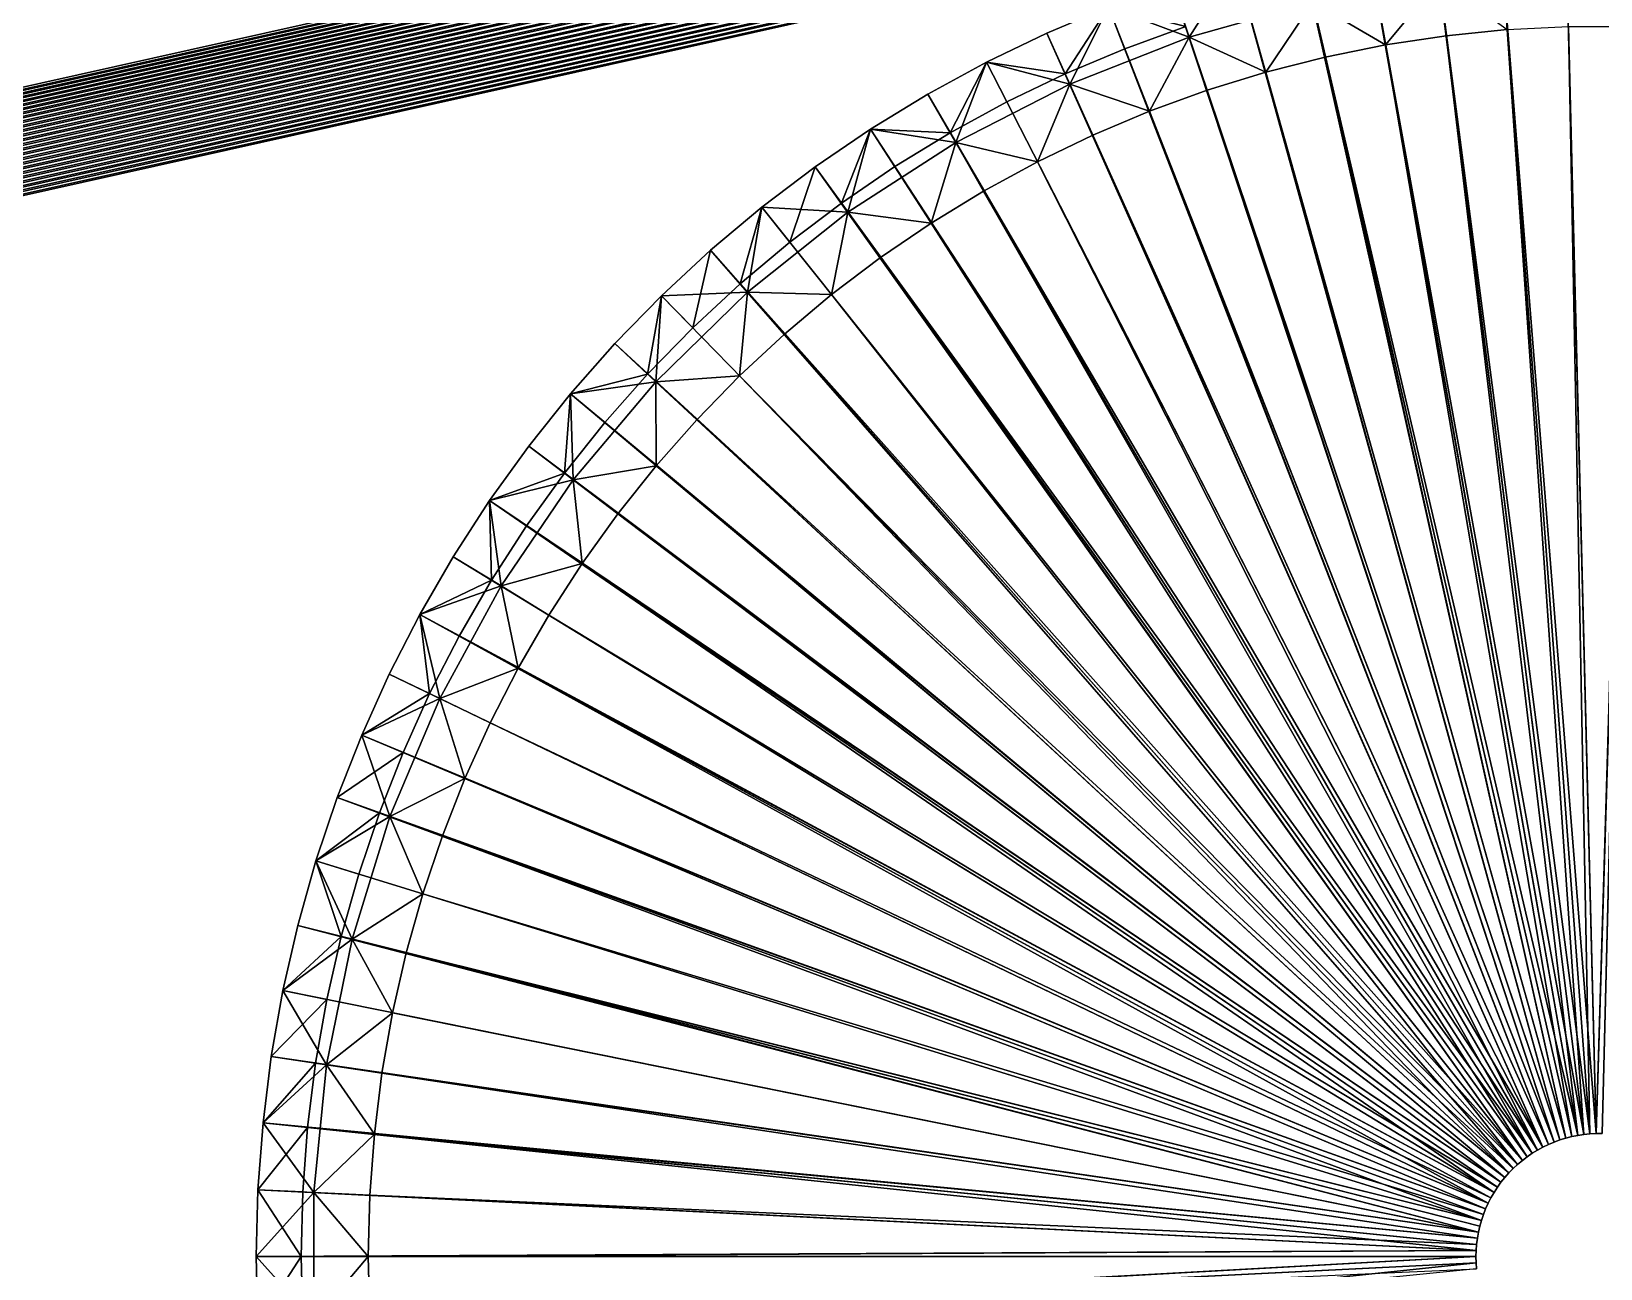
# Model space of a CAD drawing. Header units: millimetres. Extents: x 0 to 520, y -2 to 382.
# Drawn here: x 427.98 to 456.03, y 37.79 to 59.91 of the extents above; entities that cross this region are included whole.
import ezdxf

# ---------------------------------------------------------------- set-up
doc = ezdxf.new("R2010")
doc.units = ezdxf.units.MM

msp = doc.modelspace()

# ---------------------------------------------------------------- linework, layer by layer
at = {"layer": 'BRASS', "color": 52}
for points in [[(509.2, 369.2, 103), (10.8, 369.2, 103), (10.8, 10.8, 103)], [(509.2, 369.2, 103), (10.8, 10.8, 103), (509.2, 10.8, 103)], [(334.9589, 38.6495, 86), (334.9589, 341.3505, 86), (481.35, 190, 86)], [(334.9589, 38.6495, 86), (481.35, 190, 86), (481.3521, 189.9178, 86)], [(334.9589, 38.6495, 86), (481.3521, 189.9178, 86), (335.0411, 38.6495, 86)], [(335.0411, 38.6495, 86), (481.3521, 189.9178, 86), (481.3582, 189.8357, 86)], [(335.0411, 38.6495, 86), (481.3582, 189.8357, 86), (335.1233, 38.6454, 86)], [(335.1233, 38.6454, 86), (481.3582, 189.8357, 86), (481.3684, 189.7541, 86)], [(335.1233, 38.6454, 86), (481.3684, 189.7541, 86), (335.2052, 38.6372, 86)], [(335.2052, 38.6372, 86), (481.3684, 189.7541, 86), (481.3827, 189.6731, 86)], [(335.2052, 38.6372, 86), (481.3827, 189.6731, 86), (335.2865, 38.6249, 86)], [(335.2865, 38.6249, 86), (481.3827, 189.6731, 86), (481.401, 189.5929, 86)], [(335.2865, 38.6249, 86), (481.401, 189.5929, 86), (335.3672, 38.6086, 86)], [(335.3672, 38.6086, 86), (481.401, 189.5929, 86), (481.4233, 189.5137, 86)], [(335.3672, 38.6086, 86), (481.4233, 189.5137, 86), (335.4469, 38.5883, 86)], [(335.4469, 38.5883, 86), (481.4233, 189.5137, 86), (481.4495, 189.4357, 86)], [(335.4469, 38.5883, 86), (481.4495, 189.4357, 86), (335.5255, 38.5641, 86)], [(335.5255, 38.5641, 86), (481.4495, 189.4357, 86), (481.4796, 189.3591, 86)], [(335.5255, 38.5641, 86), (481.4796, 189.3591, 86), (335.6028, 38.5359, 86)], [(335.6028, 38.5359, 86), (481.4796, 189.3591, 86), (481.5134, 189.2841, 86)], [(335.6028, 38.5359, 86), (481.5134, 189.2841, 86), (335.6786, 38.504, 86)], [(335.6786, 38.504, 86), (481.5134, 189.2841, 86), (481.5509, 189.2109, 86)], [(335.6786, 38.504, 86), (481.5509, 189.2109, 86), (335.7527, 38.4683, 86)], [(335.7527, 38.4683, 86), (481.5509, 189.2109, 86), (481.5921, 189.1396, 86)], [(335.7527, 38.4683, 86), (481.5921, 189.1396, 86), (335.825, 38.4289, 86)], [(335.825, 38.4289, 86), (481.5921, 189.1396, 86), (481.6367, 189.0705, 86)], [(335.825, 38.4289, 86), (481.6367, 189.0705, 86), (335.8952, 38.386, 86)], [(335.8952, 38.386, 86), (481.6367, 189.0705, 86), (481.6367, 70.9295, 86)], [(335.8952, 38.386, 86), (481.6367, 70.9295, 86), (481.5921, 70.8604, 86)], [(335.8952, 38.386, 86), (481.5921, 70.8604, 86), (335.9632, 38.3397, 86)], [(335.9632, 38.3397, 86), (481.5921, 70.8604, 86), (481.5509, 70.7891, 86)], [(335.9632, 38.3397, 86), (481.5509, 70.7891, 86), (336.0288, 38.29, 86)], [(336.0288, 38.29, 86), (481.5509, 70.7891, 86), (481.5134, 70.7159, 86)], [(336.0288, 38.29, 86), (481.5134, 70.7159, 86), (336.0918, 38.2371, 86)], [(336.0918, 38.2371, 86), (481.5134, 70.7159, 86), (481.4796, 70.6409, 86)], [(336.0918, 38.2371, 86), (481.4796, 70.6409, 86), (336.1521, 38.1812, 86)], [(336.1521, 38.1812, 86), (481.4796, 70.6409, 86), (481.4495, 70.5643, 86)], [(336.1521, 38.1812, 86), (481.4495, 70.5643, 86), (336.2095, 38.1223, 86)], [(336.2095, 38.1223, 86), (481.4495, 70.5643, 86), (481.4233, 70.4863, 86)], [(336.2095, 38.1223, 86), (481.4233, 70.4863, 86), (336.264, 38.0606, 86)], [(336.264, 38.0606, 86), (481.4233, 70.4863, 86), (481.401, 70.4071, 86)], [(336.264, 38.0606, 86), (481.401, 70.4071, 86), (336.3153, 37.9963, 86)], [(336.3153, 37.9963, 86), (481.401, 70.4071, 86), (481.3827, 70.3269, 86)], [(336.3153, 37.9963, 86), (481.3827, 70.3269, 86), (336.3633, 37.9295, 86)], [(336.3633, 37.9295, 86), (481.3827, 70.3269, 86), (481.3684, 70.2459, 86)], [(336.3633, 37.9295, 86), (481.3684, 70.2459, 86), (336.4079, 37.8604, 86)], [(336.4079, 37.8604, 86), (481.3684, 70.2459, 86), (481.3582, 70.1643, 86)], [(336.4079, 37.8604, 86), (481.3582, 70.1643, 86), (336.4491, 37.7891, 86)], [(336.4491, 37.7891, 86), (481.3582, 70.1643, 86), (481.3521, 70.0822, 86)], [(336.4491, 37.7891, 86), (481.3521, 70.0822, 86), (336.4866, 37.7159, 86)], [(336.4866, 37.7159, 86), (481.3521, 70.0822, 86), (481.35, 70, 86)], [(336.4866, 37.7159, 86), (481.35, 70, 86), (336.5204, 37.6409, 86)], [(336.5204, 37.6409, 86), (481.35, 70, 86), (481.3521, 69.9178, 86)], [(336.5204, 37.6409, 86), (481.3521, 69.9178, 86), (336.5505, 37.5643, 86)], [(336.5505, 37.5643, 86), (481.3521, 69.9178, 86), (481.3582, 69.8357, 86)], [(336.5505, 37.5643, 86), (481.3582, 69.8357, 86), (336.5767, 37.4863, 86)], [(336.5767, 37.4863, 86), (481.3582, 69.8357, 86), (481.3684, 69.7541, 86)], [(336.5767, 37.4863, 86), (481.3684, 69.7541, 86), (336.599, 37.4071, 86)], [(336.599, 37.4071, 86), (481.3684, 69.7541, 86), (481.3827, 69.6731, 86)], [(336.599, 37.4071, 86), (481.3827, 69.6731, 86), (336.6173, 37.3269, 86)], [(336.6173, 37.3269, 86), (481.3827, 69.6731, 86), (481.401, 69.5929, 86)], [(336.6173, 37.3269, 86), (481.401, 69.5929, 86), (336.6316, 37.2459, 86)], [(336.6316, 37.2459, 86), (481.401, 69.5929, 86), (481.4233, 69.5137, 86)], [(336.6316, 37.2459, 86), (481.4233, 69.5137, 86), (336.6418, 37.1643, 86)], [(336.6418, 37.1643, 86), (481.4233, 69.5137, 86), (481.4495, 69.4357, 86)], [(336.6418, 37.1643, 86), (481.4495, 69.4357, 86), (336.6479, 37.0822, 86)], [(336.6479, 37.0822, 86), (481.4495, 69.4357, 86), (481.4796, 69.3591, 86)], [(336.6479, 37.0822, 86), (481.4796, 69.3591, 86), (336.65, 37, 86)], [(336.65, 37, 86), (481.5134, 69.2841, 86), (336.6479, 36.9178, 86)], [(336.6479, 36.9178, 86), (481.5134, 69.2841, 86), (481.5509, 69.2109, 86)], [(336.65, 37, 86), (481.4796, 69.3591, 86), (481.5134, 69.2841, 86)], [(336.599, 36.5929, 86), (481.6847, 69.0037, 86), (499.5, 20.5, 86)], [(336.6173, 36.6731, 86), (481.6847, 69.0037, 86), (336.599, 36.5929, 86)], [(336.6173, 36.6731, 86), (481.6367, 69.0705, 86), (481.6847, 69.0037, 86)], [(336.6316, 36.7541, 86), (481.6367, 69.0705, 86), (336.6173, 36.6731, 86)], [(336.6316, 36.7541, 86), (481.5921, 69.1396, 86), (481.6367, 69.0705, 86)], [(336.6418, 36.8357, 86), (481.5921, 69.1396, 86), (336.6316, 36.7541, 86)], [(336.6418, 36.8357, 86), (481.5509, 69.2109, 86), (481.5921, 69.1396, 86)], [(336.6479, 36.9178, 86), (481.5509, 69.2109, 86), (336.6418, 36.8357, 86)], [(455.4017, 61.9925), (454.2065, 61.9329), (455.9452, 40.1993)], [(456.5983, 61.9925), (455.4017, 61.9925), (455.9452, 40.1993)], [(456.5983, 61.9925), (455.9452, 40.1993), (456.0548, 40.1993)], [(453.0158, 61.8137), (451.8324, 61.6354), (455.7264, 40.1829)], [(454.2065, 61.9329), (453.0158, 61.8137), (455.8356, 40.1938)], [(453.0158, 61.8137), (455.7264, 40.1829), (455.8356, 40.1938)], [(454.2065, 61.9329), (455.8356, 40.1938), (455.9452, 40.1993)], [(451.8324, 61.6354), (450.6595, 61.3983), (455.618, 40.1666)], [(451.8324, 61.6354), (455.618, 40.1666), (455.7264, 40.1829)], [(450.6595, 61.3983), (449.4998, 61.103), (455.4042, 40.1178)], [(450.6595, 61.3983), (455.5105, 40.1448), (455.618, 40.1666)], [(450.6595, 61.3983), (455.4042, 40.1178), (455.5105, 40.1448)], [(449.4998, 61.103), (448.3563, 60.7503), (455.2993, 40.0854)], [(448.6748, 59.8023, -13), (448.3563, 60.7503, -12), (449.4998, 61.103, -12)], [(448.6748, 59.8023, -13), (449.4998, 61.103, -12), (450.882, 60.4233, -13)], [(449.4998, 61.103), (455.2993, 40.0854), (455.4042, 40.1178)], [(448.3563, 60.7503), (447.2318, 60.341), (455.1962, 40.0479)], [(448.6748, 59.8023, -13), (447.2318, 60.341, -12), (448.3563, 60.7503, -12)], [(448.3563, 60.7503), (455.1962, 40.0479), (455.2993, 40.0854)], [(450.882, 60.4233, -13), (453.1401, 60.8215, -13), (452.1797, 59.6658, -14)], [(453.1401, 60.8215, -13), (453.2644, 59.8293, -14), (452.1797, 59.6658, -14)], [(453.1401, 60.8215, -13), (454.3559, 59.9385, -14), (453.2644, 59.8293, -14)], [(446.1291, 59.8761), (447.2318, 60.341), (447.2318, 60.341, -3)], [(446.1291, 59.8761), (447.2318, 60.341, -3), (446.1291, 59.8761, -3)], [(446.1291, 59.8761, -3), (447.2318, 60.341, -3), (446.4581, 59.1469, -3)], [(447.2318, 60.341), (446.1291, 59.8761), (455.0952, 40.0053)], [(447.2318, 60.341, -4), (446.1291, 59.8761, -4), (446.4581, 59.1469, -4)], [(446.1291, 59.8761, -4), (447.2318, 60.341, -4), (447.2318, 60.341, -12)], [(446.1291, 59.8761, -4), (447.2318, 60.341, -12), (446.1291, 59.8761, -12)], [(446.5404, 58.9646, -13), (446.1291, 59.8761, -12), (447.2318, 60.341, -12)], [(446.4581, 59.1469, -3), (447.2318, 60.341, -3), (447.5241, 59.5963, -3)], [(447.2318, 60.341, -4), (446.4581, 59.1469, -4), (447.5241, 59.5963, -4)], [(446.5404, 58.9646, -13), (447.2318, 60.341, -12), (448.6748, 59.8023, -13)], [(447.2318, 60.341, -3), (448.6111, 59.9919, -3), (447.5241, 59.5963, -3)], [(447.2318, 60.341), (455.0952, 40.0053), (455.1962, 40.0479)], [(448.6111, 59.9919, -4), (447.2318, 60.341, -4), (447.5241, 59.5963, -4)], [(448.6748, 59.8023, -13), (450.882, 60.4233, -13), (450.0415, 59.1777, -14)], [(450.882, 60.4233, -13), (451.1045, 59.4484, -14), (450.0415, 59.1777, -14)], [(450.882, 60.4233, -13), (452.1797, 59.6658, -14), (451.1045, 59.4484, -14)], [(445.0509, 59.3569), (446.1291, 59.8761), (446.1291, 59.8761, -3)], [(445.0509, 59.3569), (446.1291, 59.8761, -3), (445.0509, 59.3569, -3)], [(445.0509, 59.3569, -3), (446.1291, 59.8761, -3), (446.4581, 59.1469, -3)], [(446.1291, 59.8761), (445.0509, 59.3569), (454.9963, 39.9577)], [(446.1291, 59.8761, -4), (445.0509, 59.3569, -4), (446.4581, 59.1469, -4)], [(445.0509, 59.3569, -4), (446.1291, 59.8761, -4), (446.1291, 59.8761, -12)], [(445.0509, 59.3569, -4), (446.1291, 59.8761, -12), (445.0509, 59.3569, -12)], [(446.5404, 58.9646, -13), (445.0509, 59.3569, -12), (446.1291, 59.8761, -12)], [(446.1291, 59.8761), (454.9963, 39.9577), (455.0952, 40.0053)], [(446.5404, 58.9646, -13), (448.6748, 59.8023, -13), (447.9625, 58.4792, -14)], [(447.5241, 59.5963, -3), (448.6111, 59.9919, -3), (448.6111, 59.9919, -4)], [(447.5241, 59.5963, -3), (448.6111, 59.9919, -4), (447.5241, 59.5963, -4)], [(448.6748, 59.8023, -13), (448.9933, 58.8544, -14), (447.9625, 58.4792, -14)], [(448.6748, 59.8023, -13), (450.0415, 59.1777, -14), (448.9933, 58.8544, -14)], [(452.1797, 59.6658, -14), (453.2644, 59.8293, -14), (455.618, 40.1666, -14)], [(453.2644, 59.8293, -14), (454.3559, 59.9385, -14), (455.7264, 40.1829, -14)], [(455.618, 40.1666, -14), (453.2644, 59.8293, -14), (455.7264, 40.1829, -14)], [(454.3559, 59.9385, -14), (455.4515, 59.9932, -14), (455.8356, 40.1938, -14)], [(455.7264, 40.1829, -14), (454.3559, 59.9385, -14), (455.8356, 40.1938, -14)], [(455.8356, 40.1938, -14), (455.4515, 59.9932, -14), (455.9452, 40.1993, -14)], [(455.4515, 59.9932, -14), (456.5485, 59.9932, -14), (455.9452, 40.1993, -14)], [(455.9452, 40.1993, -14), (456.5485, 59.9932, -14), (456.0548, 40.1993, -14)], [(446.4581, 59.1469, -3), (447.5241, 59.5963, -3), (447.5241, 59.5963, -4)], [(446.4581, 59.1469, -3), (447.5241, 59.5963, -4), (446.4581, 59.1469, -4)], [(451.1045, 59.4484, -14), (452.1797, 59.6658, -14), (455.5105, 40.1448, -14)], [(455.5105, 40.1448, -14), (452.1797, 59.6658, -14), (455.618, 40.1666, -14)], [(444, 58.7846), (445.0509, 59.3569), (445.0509, 59.3569, -3)], [(444, 58.7846), (445.0509, 59.3569, -3), (444, 58.7846, -3)], [(444, 58.7846, -3), (445.0509, 59.3569, -3), (444.4, 58.0918, -3)], [(445.0509, 59.3569), (444, 58.7846), (454.9963, 39.9577)], [(445.0509, 59.3569, -4), (444, 58.7846, -4), (444.4, 58.0918, -4)], [(444, 58.7846, -4), (445.0509, 59.3569, -4), (445.0509, 59.3569, -12)], [(444, 58.7846, -4), (445.0509, 59.3569, -12), (444, 58.7846, -12)], [(444.5, 57.9186, -13), (444, 58.7846, -12), (445.0509, 59.3569, -12)], [(444.4, 58.0918, -3), (445.0509, 59.3569, -3), (445.4159, 58.645, -3)], [(445.0509, 59.3569, -4), (444.4, 58.0918, -4), (445.4159, 58.645, -4)], [(444.5, 57.9186, -13), (445.0509, 59.3569, -12), (446.5404, 58.9646, -13)], [(445.0509, 59.3569, -3), (446.4581, 59.1469, -3), (445.4159, 58.645, -3)], [(446.4581, 59.1469, -4), (445.0509, 59.3569, -4), (445.4159, 58.645, -4)], [(450.0415, 59.1777, -14), (451.1045, 59.4484, -14), (455.4042, 40.1178, -14)], [(455.4042, 40.1178, -14), (451.1045, 59.4484, -14), (455.5105, 40.1448, -14)], [(444.5, 57.9186, -13), (446.5404, 58.9646, -13), (445.9634, 57.5772, -14)], [(445.4159, 58.645, -3), (446.4581, 59.1469, -3), (446.4581, 59.1469, -4)], [(445.4159, 58.645, -3), (446.4581, 59.1469, -4), (445.4159, 58.645, -4)], [(446.5404, 58.9646, -13), (446.9517, 58.0531, -14), (445.9634, 57.5772, -14)], [(446.5404, 58.9646, -13), (447.9625, 58.4792, -14), (446.9517, 58.0531, -14)], [(448.9933, 58.8544, -14), (450.0415, 59.1777, -14), (455.2993, 40.0854, -14)], [(455.2993, 40.0854, -14), (450.0415, 59.1777, -14), (455.4042, 40.1178, -14)], [(442.9789, 58.1606), (444, 58.7846), (444, 58.7846, -3)], [(442.9789, 58.1606), (444, 58.7846, -3), (442.9789, 58.1606, -3)], [(442.9789, 58.1606, -3), (444, 58.7846, -3), (444.4, 58.0918, -3)], [(444, 58.7846), (442.9789, 58.1606), (454.9, 39.9053)], [(444, 58.7846, -4), (442.9789, 58.1606, -4), (444.4, 58.0918, -4)], [(444, 58.7846, -4), (444, 58.7846, -12), (442.9789, 58.1606, -12)], [(442.9789, 58.1606, -4), (444, 58.7846, -4), (442.9789, 58.1606, -12)], [(444.5, 57.9186, -13), (442.9789, 58.1606, -12), (444, 58.7846, -12)], [(444, 58.7846), (454.9, 39.9053), (454.9963, 39.9577)], [(445.4159, 58.645, -3), (445.4159, 58.645, -4), (444.4, 58.0918, -4)], [(444.4, 58.0918, -3), (445.4159, 58.645, -3), (444.4, 58.0918, -4)], [(447.9625, 58.4792, -14), (448.9933, 58.8544, -14), (455.1962, 40.0479, -14)], [(455.1962, 40.0479, -14), (448.9933, 58.8544, -14), (455.2993, 40.0854, -14)], [(446.9517, 58.0531, -14), (447.9625, 58.4792, -14), (455.0952, 40.0053, -14)], [(455.0952, 40.0053, -14), (447.9625, 58.4792, -14), (455.1962, 40.0479, -14)], [(441.9902, 57.4865), (442.9789, 58.1606), (442.9789, 58.1606, -3)], [(441.9902, 57.4865), (442.9789, 58.1606, -3), (441.9902, 57.4865, -3)], [(441.9902, 57.4865, -3), (442.9789, 58.1606, -3), (442.4571, 56.837, -3)], [(442.9789, 58.1606), (441.9902, 57.4865), (454.8064, 39.8481)], [(442.9789, 58.1606, -4), (441.9902, 57.4865, -4), (442.4571, 56.837, -4)], [(441.9902, 57.4865, -4), (442.9789, 58.1606, -4), (442.9789, 58.1606, -12)], [(441.9902, 57.4865, -4), (442.9789, 58.1606, -12), (441.9902, 57.4865, -12)], [(442.5739, 56.6746, -13), (441.9902, 57.4865, -12), (442.9789, 58.1606, -12)], [(442.4571, 56.837, -3), (442.9789, 58.1606, -3), (443.4129, 57.4886, -3)], [(442.9789, 58.1606, -4), (442.4571, 56.837, -4), (443.4129, 57.4886, -4)], [(442.5739, 56.6746, -13), (442.9789, 58.1606, -12), (444.5, 57.9186, -13)], [(442.9789, 58.1606, -3), (444.4, 58.0918, -3), (443.4129, 57.4886, -3)], [(442.9789, 58.1606), (454.8064, 39.8481), (454.9, 39.9053)], [(444.4, 58.0918, -4), (442.9789, 58.1606, -4), (443.4129, 57.4886, -4)], [(443.4129, 57.4886, -3), (444.4, 58.0918, -3), (444.4, 58.0918, -4)], [(443.4129, 57.4886, -3), (444.4, 58.0918, -4), (443.4129, 57.4886, -4)], [(442.5739, 56.6746, -13), (444.5, 57.9186, -13), (444.064, 56.4806, -14)], [(444.5, 57.9186, -13), (445, 57.0526, -14), (444.064, 56.4806, -14)], [(444.5, 57.9186, -13), (445.9634, 57.5772, -14), (445, 57.0526, -14)], [(445.9634, 57.5772, -14), (446.9517, 58.0531, -14), (454.9963, 39.9577, -14)], [(454.9963, 39.9577, -14), (446.9517, 58.0531, -14), (455.0952, 40.0053, -14)], [(445, 57.0526, -14), (445.9634, 57.5772, -14), (454.9, 39.9053, -14)], [(454.9, 39.9053, -14), (445.9634, 57.5772, -14), (454.9963, 39.9577, -14)], [(441.0362, 56.764), (441.9902, 57.4865), (441.9902, 57.4865, -3)], [(441.0362, 56.764), (441.9902, 57.4865, -3), (441.0362, 56.764, -3)], [(441.0362, 56.764, -3), (441.9902, 57.4865, -3), (441.535, 56.1385, -3)], [(441.9902, 57.4865), (441.0362, 56.764), (454.6283, 39.72)], [(441.9902, 57.4865, -4), (441.0362, 56.764, -4), (441.535, 56.1385, -4)], [(441.0362, 56.764, -4), (441.9902, 57.4865, -4), (441.9902, 57.4865, -12)], [(441.0362, 56.764, -4), (441.9902, 57.4865, -12), (441.0362, 56.764, -12)], [(442.5739, 56.6746, -13), (441.0362, 56.764, -12), (441.9902, 57.4865, -12)], [(441.535, 56.1385, -3), (441.9902, 57.4865, -3), (442.4571, 56.837, -3)], [(441.9902, 57.4865, -4), (441.535, 56.1385, -4), (442.4571, 56.837, -4)], [(441.9902, 57.4865), (454.7158, 39.7863), (454.8064, 39.8481)], [(441.9902, 57.4865), (454.6283, 39.72), (454.7158, 39.7863)], [(442.4571, 56.837, -3), (443.4129, 57.4886, -3), (443.4129, 57.4886, -4)], [(442.4571, 56.837, -3), (443.4129, 57.4886, -4), (442.4571, 56.837, -4)], [(444.064, 56.4806, -14), (445, 57.0526, -14), (454.8064, 39.8481, -14)], [(454.8064, 39.8481, -14), (445, 57.0526, -14), (454.9, 39.9053, -14)], [(441.0362, 56.764), (441.0362, 56.764, -3), (440.1195, 55.9947, -3)], [(440.1195, 55.9947), (441.0362, 56.764), (440.1195, 55.9947, -3)], [(440.1195, 55.9947, -3), (441.0362, 56.764, -3), (440.6489, 55.3949, -3)], [(441.0362, 56.764), (440.1195, 55.9947), (454.6283, 39.72)], [(441.0362, 56.764, -4), (440.1195, 55.9947, -4), (440.6489, 55.3949, -4)], [(441.0362, 56.764, -4), (441.0362, 56.764, -12), (440.1195, 55.9947, -12)], [(440.1195, 55.9947, -4), (441.0362, 56.764, -4), (440.1195, 55.9947, -12)], [(440.7812, 55.245, -13), (440.1195, 55.9947, -12), (441.0362, 56.764, -12)], [(440.6489, 55.3949, -3), (441.0362, 56.764, -3), (441.535, 56.1385, -3)], [(441.0362, 56.764, -4), (440.6489, 55.3949, -4), (441.535, 56.1385, -4)], [(440.7812, 55.245, -13), (441.0362, 56.764, -12), (442.5739, 56.6746, -13)], [(440.7812, 55.245, -13), (442.5739, 56.6746, -13), (442.2832, 55.2003, -14)], [(441.535, 56.1385, -3), (442.4571, 56.837, -3), (442.4571, 56.837, -4)], [(441.535, 56.1385, -3), (442.4571, 56.837, -4), (441.535, 56.1385, -4)], [(442.5739, 56.6746, -13), (443.1576, 55.8626, -14), (442.2832, 55.2003, -14)], [(442.5739, 56.6746, -13), (444.064, 56.4806, -14), (443.1576, 55.8626, -14)], [(443.1576, 55.8626, -14), (444.064, 56.4806, -14), (454.7158, 39.7863, -14)], [(454.7158, 39.7863, -14), (444.064, 56.4806, -14), (454.8064, 39.8481, -14)], [(441.535, 56.1385, -3), (441.535, 56.1385, -4), (440.6489, 55.3949, -4)], [(440.6489, 55.3949, -3), (441.535, 56.1385, -3), (440.6489, 55.3949, -4)], [(439.2423, 55.1808), (440.1195, 55.9947), (440.1195, 55.9947, -3)], [(439.2423, 55.1808), (440.1195, 55.9947, -3), (439.2423, 55.1808, -3)], [(439.2423, 55.1808, -3), (440.1195, 55.9947, -3), (439.8009, 54.6081, -3)], [(440.1195, 55.9947), (439.2423, 55.1808), (454.4639, 39.5749)], [(440.1195, 55.9947, -4), (439.2423, 55.1808, -4), (439.8009, 54.6081, -4)], [(439.2423, 55.1808, -4), (440.1195, 55.9947, -4), (440.1195, 55.9947, -12)], [(439.2423, 55.1808, -4), (440.1195, 55.9947, -12), (439.2423, 55.1808, -12)], [(440.7812, 55.245, -13), (439.2423, 55.1808, -12), (440.1195, 55.9947, -12)], [(439.8009, 54.6081, -3), (440.1195, 55.9947, -3), (440.6489, 55.3949, -3)], [(440.1195, 55.9947, -4), (439.8009, 54.6081, -4), (440.6489, 55.3949, -4)], [(440.1195, 55.9947), (454.5443, 39.6495), (454.6283, 39.72)], [(440.1195, 55.9947), (454.4639, 39.5749), (454.5443, 39.6495)], [(442.2832, 55.2003, -14), (443.1576, 55.8626, -14), (454.6283, 39.72, -14)], [(454.6283, 39.72, -14), (443.1576, 55.8626, -14), (454.7158, 39.7863, -14)], [(439.8009, 54.6081, -3), (440.6489, 55.3949, -3), (440.6489, 55.3949, -4)], [(439.8009, 54.6081, -3), (440.6489, 55.3949, -4), (439.8009, 54.6081, -4)], [(438.4068, 54.3241), (439.2423, 55.1808), (439.2423, 55.1808, -3)], [(438.4068, 54.3241), (439.2423, 55.1808, -3), (438.4068, 54.3241, -3)], [(438.4068, 54.3241, -3), (439.2423, 55.1808, -3), (438.9932, 53.78, -3)], [(439.2423, 55.1808), (438.4068, 54.3241), (454.4639, 39.5749)], [(439.2423, 55.1808, -4), (438.4068, 54.3241, -4), (438.9932, 53.78, -4)], [(438.4068, 54.3241, -4), (439.2423, 55.1808, -4), (439.2423, 55.1808, -12)], [(438.4068, 54.3241, -4), (439.2423, 55.1808, -12), (438.4068, 54.3241, -12)], [(439.1398, 53.644, -13), (438.4068, 54.3241, -12), (439.2423, 55.1808, -12)], [(438.9932, 53.78, -3), (439.2423, 55.1808, -3), (439.8009, 54.6081, -3)], [(439.2423, 55.1808, -4), (438.9932, 53.78, -4), (439.8009, 54.6081, -4)], [(439.1398, 53.644, -13), (439.2423, 55.1808, -12), (440.7812, 55.245, -13)], [(439.1398, 53.644, -13), (440.7812, 55.245, -13), (440.6388, 53.7491, -14)], [(440.7812, 55.245, -13), (441.4429, 54.4952, -14), (440.6388, 53.7491, -14)], [(440.7812, 55.245, -13), (442.2832, 55.2003, -14), (441.4429, 54.4952, -14)], [(441.4429, 54.4952, -14), (442.2832, 55.2003, -14), (454.5443, 39.6495, -14)], [(454.5443, 39.6495, -14), (442.2832, 55.2003, -14), (454.6283, 39.72, -14)], [(438.9932, 53.78, -3), (439.8009, 54.6081, -3), (439.8009, 54.6081, -4)], [(438.9932, 53.78, -3), (439.8009, 54.6081, -4), (438.9932, 53.78, -4)], [(440.6388, 53.7491, -14), (441.4429, 54.4952, -14), (454.5443, 39.6495, -14)], [(437.6149, 53.4269), (438.4068, 54.3241), (438.4068, 54.3241, -3)], [(437.6149, 53.4269), (438.4068, 54.3241, -3), (437.6149, 53.4269, -3)], [(438.4068, 54.3241, -3), (438.9932, 53.78, -3), (437.6149, 53.4269, -3)], [(454.3873, 39.4964), (438.4068, 54.3241), (437.6149, 53.4269)], [(438.9932, 53.78, -4), (438.4068, 54.3241, -4), (437.6149, 53.4269, -4)], [(437.6149, 53.4269, -4), (438.4068, 54.3241, -4), (438.4068, 54.3241, -12)], [(437.6149, 53.4269, -4), (438.4068, 54.3241, -12), (437.6149, 53.4269, -12)], [(439.1398, 53.644, -13), (437.6149, 53.4269, -12), (438.4068, 54.3241, -12)], [(454.4639, 39.5749), (438.4068, 54.3241), (454.3873, 39.4964)], [(437.6149, 53.4269, -3), (438.9932, 53.78, -3), (438.2278, 52.9127, -3)], [(438.9932, 53.78, -4), (437.6149, 53.4269, -4), (438.2278, 52.9127, -4)], [(437.666, 51.8875, -13), (437.6149, 53.4269, -12), (439.1398, 53.644, -13)], [(437.666, 51.8875, -13), (439.1398, 53.644, -13), (439.147, 52.1413, -14)], [(438.9932, 53.78, -3), (438.9932, 53.78, -4), (438.2278, 52.9127, -4)], [(438.2278, 52.9127, -3), (438.9932, 53.78, -3), (438.2278, 52.9127, -4)], [(439.1398, 53.644, -13), (440.6388, 53.7491, -14), (439.8729, 52.9638, -14)], [(439.1398, 53.644, -13), (439.8729, 52.9638, -14), (439.147, 52.1413, -14)], [(439.8729, 52.9638, -14), (440.6388, 53.7491, -14), (454.3873, 39.4964, -14)], [(454.4639, 39.5749, -14), (440.6388, 53.7491, -14), (454.5443, 39.6495, -14)], [(454.3873, 39.4964, -14), (440.6388, 53.7491, -14), (454.4639, 39.5749, -14)], [(436.8688, 52.4913), (437.6149, 53.4269), (437.6149, 53.4269, -3)], [(436.8688, 52.4913), (437.6149, 53.4269, -3), (436.8688, 52.4913, -3)], [(436.8688, 52.4913, -3), (437.6149, 53.4269, -3), (437.5065, 52.0083, -3)], [(454.3147, 39.4141), (437.6149, 53.4269), (436.8688, 52.4913)], [(437.6149, 53.4269, -4), (436.8688, 52.4913, -4), (437.5065, 52.0083, -4)], [(437.6149, 53.4269, -4), (437.6149, 53.4269, -12), (436.8688, 52.4913, -12)], [(436.8688, 52.4913, -4), (437.6149, 53.4269, -4), (436.8688, 52.4913, -12)], [(437.666, 51.8875, -13), (436.8688, 52.4913, -12), (437.6149, 53.4269, -12)], [(437.6149, 53.4269, -3), (438.2278, 52.9127, -3), (437.5065, 52.0083, -3)], [(438.2278, 52.9127, -4), (437.6149, 53.4269, -4), (437.5065, 52.0083, -4)], [(454.3873, 39.4964), (437.6149, 53.4269), (454.3147, 39.4141)], [(437.5065, 52.0083, -3), (438.2278, 52.9127, -3), (438.2278, 52.9127, -4)], [(437.5065, 52.0083, -3), (438.2278, 52.9127, -4), (437.5065, 52.0083, -4)], [(439.8729, 52.9638, -14), (454.3873, 39.4964, -14), (439.147, 52.1413, -14)], [(436.1703, 51.5197), (436.8688, 52.4913), (436.8688, 52.4913, -3)], [(436.1703, 51.5197), (436.8688, 52.4913, -3), (436.1703, 51.5197, -3)], [(436.8688, 52.4913, -3), (437.5065, 52.0083, -3), (436.1703, 51.5197, -3)], [(454.2463, 39.3284), (436.8688, 52.4913), (436.1703, 51.5197)], [(437.5065, 52.0083, -4), (436.8688, 52.4913, -4), (436.1703, 51.5197, -4)], [(436.1703, 51.5197, -4), (436.8688, 52.4913, -4), (436.8688, 52.4913, -12)], [(436.1703, 51.5197, -4), (436.8688, 52.4913, -12), (436.1703, 51.5197, -12)], [(437.666, 51.8875, -13), (436.1703, 51.5197, -12), (436.8688, 52.4913, -12)], [(454.3147, 39.4141), (436.8688, 52.4913), (454.2463, 39.3284)], [(436.1703, 51.5197, -3), (437.5065, 52.0083, -3), (436.8313, 51.069, -3)], [(437.5065, 52.0083, -4), (436.1703, 51.5197, -4), (436.8313, 51.069, -4)], [(436.8313, 51.069, -3), (437.5065, 52.0083, -3), (437.5065, 52.0083, -4)], [(436.8313, 51.069, -3), (437.5065, 52.0083, -4), (436.8313, 51.069, -4)], [(437.666, 51.8875, -13), (439.147, 52.1413, -14), (438.4631, 51.2837, -14)], [(439.147, 52.1413, -14), (454.3147, 39.4141, -14), (438.4631, 51.2837, -14)], [(439.147, 52.1413, -14), (454.3873, 39.4964, -14), (454.3147, 39.4141, -14)], [(436.3743, 49.993, -13), (436.1703, 51.5197, -12), (437.666, 51.8875, -13)], [(436.3743, 49.993, -13), (437.666, 51.8875, -13), (437.8227, 50.393, -14)], [(437.666, 51.8875, -13), (438.4631, 51.2837, -14), (437.8227, 50.393, -14)], [(436.1703, 51.5197), (436.1703, 51.5197, -3), (435.521, 50.5144, -3)], [(435.521, 50.5144), (436.1703, 51.5197), (435.521, 50.5144, -3)], [(435.521, 50.5144, -3), (436.1703, 51.5197, -3), (436.2037, 50.0973, -3)], [(454.1228, 39.1472), (436.1703, 51.5197), (435.521, 50.5144)], [(436.1703, 51.5197, -4), (435.521, 50.5144, -4), (436.2037, 50.0973, -4)], [(435.521, 50.5144, -4), (436.1703, 51.5197, -4), (436.1703, 51.5197, -12)], [(435.521, 50.5144, -4), (436.1703, 51.5197, -12), (435.521, 50.5144, -12)], [(436.3743, 49.993, -13), (435.521, 50.5144, -12), (436.1703, 51.5197, -12)], [(436.1703, 51.5197, -3), (436.8313, 51.069, -3), (436.2037, 50.0973, -3)], [(454.1823, 39.2393), (436.1703, 51.5197), (454.1228, 39.1472)], [(454.2463, 39.3284), (436.1703, 51.5197), (454.1823, 39.2393)], [(436.8313, 51.069, -4), (436.1703, 51.5197, -4), (436.2037, 50.0973, -4)], [(436.2037, 50.0973, -3), (436.8313, 51.069, -3), (436.8313, 51.069, -4)], [(436.2037, 50.0973, -3), (436.8313, 51.069, -4), (436.2037, 50.0973, -4)], [(438.4631, 51.2837, -14), (454.2463, 39.3284, -14), (437.8227, 50.393, -14)], [(438.4631, 51.2837, -14), (454.3147, 39.4141, -14), (454.2463, 39.3284, -14)], [(434.9227, 49.4781), (435.521, 50.5144), (435.521, 50.5144, -3)], [(434.9227, 49.4781), (435.521, 50.5144, -3), (434.9227, 49.4781, -3)], [(435.521, 50.5144, -3), (436.2037, 50.0973, -3), (434.9227, 49.4781, -3)], [(454.1228, 39.1472), (435.521, 50.5144), (434.9227, 49.4781)], [(436.2037, 50.0973, -4), (435.521, 50.5144, -4), (434.9227, 49.4781, -4)], [(435.521, 50.5144, -4), (435.521, 50.5144, -12), (434.9227, 49.4781, -12)], [(434.9227, 49.4781, -4), (435.521, 50.5144, -4), (434.9227, 49.4781, -12)], [(436.3743, 49.993, -13), (434.9227, 49.4781, -12), (435.521, 50.5144, -12)], [(436.3743, 49.993, -13), (437.8227, 50.393, -14), (437.2276, 49.4716, -14)], [(437.8227, 50.393, -14), (454.1823, 39.2393, -14), (437.2276, 49.4716, -14)], [(437.8227, 50.393, -14), (454.2463, 39.3284, -14), (454.1823, 39.2393, -14)], [(434.9227, 49.4781, -3), (436.2037, 50.0973, -3), (435.6253, 49.0955, -3)], [(436.2037, 50.0973, -4), (434.9227, 49.4781, -4), (435.6253, 49.0955, -4)], [(435.2777, 47.9793, -13), (434.9227, 49.4781, -12), (436.3743, 49.993, -13)], [(435.2777, 47.9793, -13), (436.3743, 49.993, -13), (436.6791, 48.5216, -14)], [(435.6253, 49.0955, -3), (436.2037, 50.0973, -3), (436.2037, 50.0973, -4)], [(435.6253, 49.0955, -3), (436.2037, 50.0973, -4), (435.6253, 49.0955, -4)], [(436.3743, 49.993, -13), (437.2276, 49.4716, -14), (436.6791, 48.5216, -14)], [(434.9227, 49.4781), (434.9227, 49.4781, -3), (434.3767, 48.4132, -3)], [(434.3767, 48.4132), (434.9227, 49.4781), (434.3767, 48.4132, -3)], [(434.3767, 48.4132, -3), (434.9227, 49.4781, -3), (435.0975, 48.0661, -3)], [(454.0179, 38.9545), (434.9227, 49.4781), (434.3767, 48.4132)], [(434.9227, 49.4781, -4), (434.3767, 48.4132, -4), (435.0975, 48.0661, -4)], [(434.3767, 48.4132, -4), (434.9227, 49.4781, -4), (434.9227, 49.4781, -12)], [(434.3767, 48.4132, -4), (434.9227, 49.4781, -12), (434.3767, 48.4132, -12)], [(435.2777, 47.9793, -13), (434.3767, 48.4132, -12), (434.9227, 49.4781, -12)], [(434.9227, 49.4781, -3), (435.6253, 49.0955, -3), (435.0975, 48.0661, -3)], [(454.0679, 39.0522), (434.9227, 49.4781), (454.0179, 38.9545)], [(454.1228, 39.1472), (434.9227, 49.4781), (454.0679, 39.0522)], [(435.6253, 49.0955, -4), (434.9227, 49.4781, -4), (435.0975, 48.0661, -4)], [(437.2276, 49.4716, -14), (454.1228, 39.1472, -14), (436.6791, 48.5216, -14)], [(437.2276, 49.4716, -14), (454.1823, 39.2393, -14), (454.1228, 39.1472, -14)], [(435.6253, 49.0955, -3), (435.6253, 49.0955, -4), (435.0975, 48.0661, -4)], [(435.0975, 48.0661, -3), (435.6253, 49.0955, -3), (435.0975, 48.0661, -4)], [(434.3767, 48.4132), (434.3767, 48.4132, -3), (433.8846, 47.3224, -3)], [(433.8846, 47.3224), (434.3767, 48.4132), (433.8846, 47.3224, -3)], [(434.3767, 48.4132, -3), (435.0975, 48.0661, -3), (433.8846, 47.3224, -3)], [(454.0179, 38.9545), (434.3767, 48.4132), (433.8846, 47.3224)], [(435.0975, 48.0661, -4), (434.3767, 48.4132, -4), (433.8846, 47.3224, -4)], [(433.8846, 47.3224, -4), (434.3767, 48.4132, -4), (434.3767, 48.4132, -12)], [(433.8846, 47.3224, -4), (434.3767, 48.4132, -12), (433.8846, 47.3224, -12)], [(435.2777, 47.9793, -13), (433.8846, 47.3224, -12), (434.3767, 48.4132, -12)], [(435.2777, 47.9793, -13), (436.6791, 48.5216, -14), (436.1787, 47.5454, -14)], [(436.6791, 48.5216, -14), (454.0679, 39.0522, -14), (436.1787, 47.5454, -14)], [(436.6791, 48.5216, -14), (454.1228, 39.1472, -14), (454.0679, 39.0522, -14)], [(433.8846, 47.3224, -3), (435.0975, 48.0661, -3), (434.6218, 47.0117, -3)], [(435.0975, 48.0661, -4), (433.8846, 47.3224, -4), (434.6218, 47.0117, -4)], [(434.3871, 45.8665, -13), (433.8846, 47.3224, -12), (435.2777, 47.9793, -13)], [(434.3871, 45.8665, -13), (435.2777, 47.9793, -13), (435.7275, 46.5456, -14)], [(434.6218, 47.0117, -3), (435.0975, 48.0661, -3), (435.0975, 48.0661, -4)], [(434.6218, 47.0117, -3), (435.0975, 48.0661, -4), (434.6218, 47.0117, -4)], [(435.2777, 47.9793, -13), (436.1787, 47.5454, -14), (435.7275, 46.5456, -14)], [(436.1787, 47.5454, -14), (454.0179, 38.9545, -14), (435.7275, 46.5456, -14)], [(436.1787, 47.5454, -14), (454.0679, 39.0522, -14), (454.0179, 38.9545, -14)], [(433.4474, 46.2085), (433.8846, 47.3224), (433.8846, 47.3224, -3)], [(433.4474, 46.2085), (433.8846, 47.3224, -3), (433.4474, 46.2085, -3)], [(433.8846, 47.3224, -3), (434.6218, 47.0117, -3), (433.4474, 46.2085, -3)], [(453.9728, 38.8546), (433.8846, 47.3224), (433.4474, 46.2085)], [(434.6218, 47.0117, -4), (433.8846, 47.3224, -4), (433.4474, 46.2085, -4)], [(433.4474, 46.2085, -4), (433.8846, 47.3224, -4), (433.8846, 47.3224, -12)], [(433.4474, 46.2085, -4), (433.8846, 47.3224, -12), (433.4474, 46.2085, -12)], [(434.3871, 45.8665, -13), (433.4474, 46.2085, -12), (433.8846, 47.3224, -12)], [(454.0179, 38.9545), (433.8846, 47.3224), (453.9728, 38.8546)], [(433.4474, 46.2085, -3), (434.6218, 47.0117, -3), (434.1991, 45.9349, -3)], [(434.6218, 47.0117, -4), (433.4474, 46.2085, -4), (434.1991, 45.9349, -4)], [(434.1991, 45.9349, -3), (434.6218, 47.0117, -3), (434.6218, 47.0117, -4)], [(434.1991, 45.9349, -3), (434.6218, 47.0117, -4), (434.1991, 45.9349, -4)], [(434.3871, 45.8665, -13), (435.7275, 46.5456, -14), (435.3268, 45.5244, -14)], [(435.7275, 46.5456, -14), (453.9728, 38.8546, -14), (435.3268, 45.5244, -14)], [(435.7275, 46.5456, -14), (454.0179, 38.9545, -14), (453.9728, 38.8546, -14)], [(433.4474, 46.2085), (433.4474, 46.2085, -3), (433.0663, 45.0741, -3)], [(433.0663, 45.0741), (433.4474, 46.2085), (433.0663, 45.0741, -3)], [(433.4474, 46.2085, -3), (434.1991, 45.9349, -3), (433.0663, 45.0741, -3)], [(453.8977, 38.6485), (433.4474, 46.2085), (433.0663, 45.0741)], [(434.1991, 45.9349, -4), (433.4474, 46.2085, -4), (433.0663, 45.0741, -4)], [(433.0663, 45.0741, -4), (433.4474, 46.2085, -4), (433.4474, 46.2085, -12)], [(433.0663, 45.0741, -4), (433.4474, 46.2085, -12), (433.0663, 45.0741, -12)], [(434.3871, 45.8665, -13), (433.0663, 45.0741, -12), (433.4474, 46.2085, -12)], [(453.9327, 38.7524), (433.4474, 46.2085), (453.8977, 38.6485)], [(453.9728, 38.8546), (433.4474, 46.2085), (453.9327, 38.7524)], [(433.0663, 45.0741, -3), (434.1991, 45.9349, -3), (433.8307, 44.8383, -3)], [(434.1991, 45.9349, -4), (433.0663, 45.0741, -4), (433.8307, 44.8383, -4)], [(433.7112, 43.6754, -13), (433.0663, 45.0741, -12), (434.3871, 45.8665, -13)], [(433.7112, 43.6754, -13), (434.3871, 45.8665, -13), (434.9774, 44.4846, -14)], [(433.8307, 44.8383, -3), (434.1991, 45.9349, -3), (434.1991, 45.9349, -4)], [(433.8307, 44.8383, -3), (434.1991, 45.9349, -4), (433.8307, 44.8383, -4)], [(434.3871, 45.8665, -13), (435.3268, 45.5244, -14), (434.9774, 44.4846, -14)], [(435.3268, 45.5244, -14), (453.9327, 38.7524, -14), (434.9774, 44.4846, -14)], [(435.3268, 45.5244, -14), (453.9728, 38.8546, -14), (453.9327, 38.7524, -14)], [(432.7421, 43.9222), (433.0663, 45.0741, -3), (432.7421, 43.9222, -3)], [(432.7421, 43.9222), (433.0663, 45.0741), (433.0663, 45.0741, -3)], [(432.7421, 43.9222, -3), (433.0663, 45.0741, -3), (433.5174, 43.7248, -3)], [(453.8977, 38.6485), (433.0663, 45.0741), (432.7421, 43.9222)], [(433.0663, 45.0741, -4), (432.7421, 43.9222, -4), (433.5174, 43.7248, -4)], [(432.7421, 43.9222, -4), (433.0663, 45.0741, -12), (432.7421, 43.9222, -12)], [(432.7421, 43.9222, -4), (433.0663, 45.0741, -4), (433.0663, 45.0741, -12)], [(433.7112, 43.6754, -13), (432.7421, 43.9222, -12), (433.0663, 45.0741, -12)], [(433.0663, 45.0741, -3), (433.8307, 44.8383, -3), (433.5174, 43.7248, -3)], [(433.8307, 44.8383, -4), (433.0663, 45.0741, -4), (433.5174, 43.7248, -4)], [(433.5174, 43.7248, -3), (433.8307, 44.8383, -4), (433.5174, 43.7248, -4)], [(433.5174, 43.7248, -3), (433.8307, 44.8383, -3), (433.8307, 44.8383, -4)], [(433.7112, 43.6754, -13), (434.9774, 44.4846, -14), (434.6803, 43.4287, -14)], [(434.9774, 44.4846, -14), (453.8977, 38.6485, -14), (434.6803, 43.4287, -14)], [(434.9774, 44.4846, -14), (453.9327, 38.7524, -14), (453.8977, 38.6485, -14)], [(432.4759, 42.7555), (432.7421, 43.9222, -3), (432.4759, 42.7555, -3)], [(432.4759, 42.7555), (432.7421, 43.9222), (432.7421, 43.9222, -3)], [(432.7421, 43.9222, -3), (433.5174, 43.7248, -3), (432.4759, 42.7555, -3)], [(453.8436, 38.4359), (432.7421, 43.9222), (432.4759, 42.7555)], [(433.5174, 43.7248, -4), (432.7421, 43.9222, -4), (432.4759, 42.7555, -4)], [(432.4759, 42.7555, -4), (432.7421, 43.9222, -12), (432.4759, 42.7555, -12)], [(432.4759, 42.7555, -4), (432.7421, 43.9222, -4), (432.7421, 43.9222, -12)], [(433.7112, 43.6754, -13), (432.4759, 42.7555, -12), (432.7421, 43.9222, -12)], [(453.868, 38.5429), (432.7421, 43.9222), (453.8436, 38.4359)], [(453.8977, 38.6485), (432.7421, 43.9222), (453.868, 38.5429)], [(432.4759, 42.7555, -3), (433.5174, 43.7248, -3), (433.26, 42.597, -3)], [(433.5174, 43.7248, -4), (432.4759, 42.7555, -4), (433.26, 42.597, -4)], [(433.2569, 41.428, -13), (432.4759, 42.7555, -12), (433.7112, 43.6754, -13)], [(433.2569, 41.428, -13), (433.7112, 43.6754, -13), (434.4362, 42.3592, -14)], [(433.26, 42.597, -3), (433.5174, 43.7248, -4), (433.26, 42.597, -4)], [(433.26, 42.597, -3), (433.5174, 43.7248, -3), (433.5174, 43.7248, -4)], [(433.7112, 43.6754, -13), (434.6803, 43.4287, -14), (434.4362, 42.3592, -14)], [(434.6803, 43.4287, -14), (453.8436, 38.4359, -14), (434.4362, 42.3592, -14)], [(434.6803, 43.4287, -14), (453.868, 38.5429, -14), (453.8436, 38.4359, -14)], [(434.6803, 43.4287, -14), (453.8977, 38.6485, -14), (453.868, 38.5429, -14)], [(432.2681, 41.577), (432.4759, 42.7555, -3), (432.2681, 41.577, -3)], [(432.2681, 41.577), (432.4759, 42.7555), (432.4759, 42.7555, -3)], [(432.4759, 42.7555, -3), (433.26, 42.597, -3), (432.2681, 41.577, -3)], [(453.8436, 38.4359), (432.4759, 42.7555), (432.2681, 41.577)], [(433.26, 42.597, -4), (432.4759, 42.7555, -4), (432.2681, 41.577, -4)], [(432.2681, 41.577, -4), (432.4759, 42.7555, -12), (432.2681, 41.577, -12)], [(432.2681, 41.577, -4), (432.4759, 42.7555, -4), (432.4759, 42.7555, -12)], [(433.2569, 41.428, -13), (432.2681, 41.577, -12), (432.4759, 42.7555, -12)], [(432.2681, 41.577, -3), (433.26, 42.597, -3), (433.0591, 41.4578, -3)], [(433.26, 42.597, -4), (432.2681, 41.577, -4), (433.0591, 41.4578, -4)], [(433.0591, 41.4578, -3), (433.26, 42.597, -4), (433.0591, 41.4578, -4)], [(433.0591, 41.4578, -3), (433.26, 42.597, -3), (433.26, 42.597, -4)], [(433.2569, 41.428, -13), (434.4362, 42.3592, -14), (434.2457, 41.2789, -14)], [(434.4362, 42.3592, -14), (453.8436, 38.4359, -14), (434.2457, 41.2789, -14)], [(432.2681, 41.577), (432.2681, 41.577, -3), (432.1193, 40.3896, -3)], [(432.1193, 40.3896), (432.2681, 41.577), (432.1193, 40.3896, -3)], [(432.2681, 41.577, -3), (433.0591, 41.4578, -3), (432.1193, 40.3896, -3)], [(453.8246, 38.3279), (432.2681, 41.577), (432.1193, 40.3896)], [(433.0591, 41.4578, -4), (432.2681, 41.577, -4), (432.1193, 40.3896, -4)], [(432.2681, 41.577, -4), (432.2681, 41.577, -12), (432.1193, 40.3896, -12)], [(432.1193, 40.3896, -4), (432.2681, 41.577, -4), (432.1193, 40.3896, -12)], [(433.2569, 41.428, -13), (432.1193, 40.3896, -12), (432.2681, 41.577, -12)], [(453.8436, 38.4359), (432.2681, 41.577), (453.8246, 38.3279)], [(432.1193, 40.3896, -3), (433.0591, 41.4578, -3), (432.9153, 40.31, -3)], [(433.0591, 41.4578, -4), (432.1193, 40.3896, -4), (432.9153, 40.31, -4)], [(433.0286, 39.1465, -13), (432.1193, 40.3896, -12), (433.2569, 41.428, -13)], [(432.9153, 40.31, -3), (433.0591, 41.4578, -4), (432.9153, 40.31, -4)], [(432.9153, 40.31, -3), (433.0591, 41.4578, -3), (433.0591, 41.4578, -4)], [(433.0286, 39.1465, -13), (433.2569, 41.428, -13), (434.1093, 40.1905, -14)], [(433.2569, 41.428, -13), (434.2457, 41.2789, -14), (434.1093, 40.1905, -14)], [(434.2457, 41.2789, -14), (453.8246, 38.3279, -14), (434.1093, 40.1905, -14)], [(434.2457, 41.2789, -14), (453.8436, 38.4359, -14), (453.8246, 38.3279, -14)], [(432.0298, 39.1963), (432.1193, 40.3896), (432.1193, 40.3896, -3)], [(432.0298, 39.1963), (432.1193, 40.3896, -3), (432.0298, 39.1963, -3)], [(432.1193, 40.3896, -3), (432.9153, 40.31, -3), (432.0298, 39.1963, -3)], [(453.8027, 38.1097), (432.1193, 40.3896), (432.0298, 39.1963)], [(432.9153, 40.31, -4), (432.1193, 40.3896, -4), (432.0298, 39.1963, -4)], [(432.1193, 40.3896, -4), (432.1193, 40.3896, -12), (432.0298, 39.1963, -12)], [(432.0298, 39.1963, -4), (432.1193, 40.3896, -4), (432.0298, 39.1963, -12)], [(433.0286, 39.1465, -13), (432.0298, 39.1963, -12), (432.1193, 40.3896, -12)], [(453.8109, 38.219), (432.1193, 40.3896), (453.8027, 38.1097)], [(453.8246, 38.3279), (432.1193, 40.3896), (453.8109, 38.219)], [(432.0298, 39.1963, -3), (432.9153, 40.31, -3), (432.8288, 39.1564, -3)], [(432.9153, 40.31, -4), (432.0298, 39.1963, -4), (432.8288, 39.1564, -4)], [(432.9153, 40.31, -3), (432.9153, 40.31, -4), (432.8288, 39.1564, -4)], [(432.8288, 39.1564, -3), (432.9153, 40.31, -3), (432.8288, 39.1564, -4)], [(433.0286, 39.1465, -13), (434.1093, 40.1905, -14), (434.0273, 39.0966, -14)], [(434.1093, 40.1905, -14), (453.8109, 38.219, -14), (434.0273, 39.0966, -14)], [(434.1093, 40.1905, -14), (453.8246, 38.3279, -14), (453.8109, 38.219, -14)], [(455.4042, 40.1178, -14), (455.4042, 40.1178), (455.2993, 40.0854, -14)], [(455.4042, 40.1178), (455.2993, 40.0854), (455.2993, 40.0854, -14)], [(455.5105, 40.1448), (455.4042, 40.1178), (455.5105, 40.1448, -14)], [(455.5105, 40.1448, -14), (455.4042, 40.1178), (455.4042, 40.1178, -14)], [(455.618, 40.1666, -14), (455.618, 40.1666), (455.5105, 40.1448, -14)], [(455.618, 40.1666), (455.5105, 40.1448), (455.5105, 40.1448, -14)], [(455.7264, 40.1829, -14), (455.7264, 40.1829), (455.618, 40.1666, -14)], [(455.7264, 40.1829), (455.618, 40.1666), (455.618, 40.1666, -14)], [(455.8356, 40.1938, -14), (455.8356, 40.1938), (455.7264, 40.1829, -14)], [(455.8356, 40.1938), (455.7264, 40.1829), (455.7264, 40.1829, -14)], [(455.9452, 40.1993, -14), (455.9452, 40.1993), (455.8356, 40.1938, -14)], [(455.9452, 40.1993), (455.8356, 40.1938), (455.8356, 40.1938, -14)], [(456.0548, 40.1993, -14), (455.9452, 40.1993), (455.9452, 40.1993, -14)], [(456.0548, 40.1993), (455.9452, 40.1993), (456.0548, 40.1993, -14)], [(454.8064, 39.8481, -14), (454.8064, 39.8481), (454.7158, 39.7863, -14)], [(454.8064, 39.8481), (454.7158, 39.7863), (454.7158, 39.7863, -14)], [(454.9, 39.9053), (454.8064, 39.8481), (454.9, 39.9053, -14)], [(454.9, 39.9053, -14), (454.8064, 39.8481), (454.8064, 39.8481, -14)], [(454.9963, 39.9577), (454.9, 39.9053), (454.9963, 39.9577, -14)], [(454.9963, 39.9577, -14), (454.9, 39.9053), (454.9, 39.9053, -14)], [(455.0952, 40.0053), (454.9963, 39.9577), (455.0952, 40.0053, -14)], [(455.0952, 40.0053, -14), (454.9963, 39.9577), (454.9963, 39.9577, -14)], [(455.1962, 40.0479), (455.0952, 40.0053), (455.1962, 40.0479, -14)], [(455.1962, 40.0479, -14), (455.0952, 40.0053), (455.0952, 40.0053, -14)], [(455.2993, 40.0854), (455.1962, 40.0479), (455.2993, 40.0854, -14)], [(455.2993, 40.0854, -14), (455.1962, 40.0479), (455.1962, 40.0479, -14)], [(454.4639, 39.5749, -14), (454.4639, 39.5749), (454.3873, 39.4964, -14)], [(454.4639, 39.5749), (454.3873, 39.4964), (454.3873, 39.4964, -14)], [(454.5443, 39.6495), (454.4639, 39.5749), (454.5443, 39.6495, -14)], [(454.5443, 39.6495, -14), (454.4639, 39.5749), (454.4639, 39.5749, -14)], [(454.6283, 39.72), (454.5443, 39.6495), (454.6283, 39.72, -14)], [(454.6283, 39.72, -14), (454.5443, 39.6495), (454.5443, 39.6495, -14)], [(454.7158, 39.7863), (454.6283, 39.72), (454.7158, 39.7863, -14)], [(454.7158, 39.7863, -14), (454.6283, 39.72), (454.6283, 39.72, -14)], [(454.2463, 39.3284), (454.1823, 39.2393), (454.2463, 39.3284, -14)], [(454.2463, 39.3284, -14), (454.1823, 39.2393), (454.1823, 39.2393, -14)], [(454.3147, 39.4141), (454.2463, 39.3284), (454.3147, 39.4141, -14)], [(454.3147, 39.4141, -14), (454.2463, 39.3284), (454.2463, 39.3284, -14)], [(454.3873, 39.4964, -14), (454.3873, 39.4964), (454.3147, 39.4141, -14)], [(454.3873, 39.4964), (454.3147, 39.4141), (454.3147, 39.4141, -14)], [(432.0298, 39.1963), (432.0298, 39.1963, -3), (432, 38, -3)], [(432, 38), (432.0298, 39.1963), (432, 38, -3)], [(432, 38, -3), (432.0298, 39.1963, -3), (432.8, 38, -3)], [(453.8027, 38.1097), (432.0298, 39.1963), (432, 38)], [(432.0298, 39.1963, -4), (432, 38, -4), (432.8, 38, -4)], [(432.0298, 39.1963, -4), (432.0298, 39.1963, -12), (432, 38, -12)], [(432, 38, -4), (432.0298, 39.1963, -4), (432, 38, -12)], [(433.0286, 39.1465, -13), (432, 38, -12), (432.0298, 39.1963, -12)], [(433.0286, 36.8535, -13), (432, 38, -12), (433.0286, 39.1465, -13)], [(432.0298, 39.1963, -3), (432.8288, 39.1564, -3), (432.8, 38, -3)], [(432.8288, 39.1564, -4), (432.0298, 39.1963, -4), (432.8, 38, -4)], [(432.8288, 39.1564, -3), (432.8288, 39.1564, -4), (432.8, 38, -4)], [(432.8, 38, -3), (432.8288, 39.1564, -3), (432.8, 38, -4)], [(433.0286, 39.1465, -13), (434.0273, 39.0966, -14), (434, 38, -14)], [(433.0286, 36.8535, -13), (433.0286, 39.1465, -13), (434, 38, -14)], [(434.0273, 39.0966, -14), (453.8027, 38.1097, -14), (434, 38, -14)], [(434.0273, 39.0966, -14), (453.8109, 38.219, -14), (453.8027, 38.1097, -14)], [(454.0679, 39.0522), (454.0179, 38.9545), (454.0679, 39.0522, -14)], [(454.0679, 39.0522, -14), (454.0179, 38.9545), (454.0179, 38.9545, -14)], [(454.1228, 39.1472), (454.0679, 39.0522), (454.1228, 39.1472, -14)], [(454.1228, 39.1472, -14), (454.0679, 39.0522), (454.0679, 39.0522, -14)], [(454.1823, 39.2393), (454.1228, 39.1472), (454.1823, 39.2393, -14)], [(454.1823, 39.2393, -14), (454.1228, 39.1472), (454.1228, 39.1472, -14)], [(453.9327, 38.7524), (453.8977, 38.6485), (453.9327, 38.7524, -14)], [(453.9327, 38.7524, -14), (453.8977, 38.6485), (453.8977, 38.6485, -14)], [(453.9728, 38.8546), (453.9327, 38.7524), (453.9728, 38.8546, -14)], [(453.9728, 38.8546, -14), (453.9327, 38.7524), (453.9327, 38.7524, -14)], [(454.0179, 38.9545), (453.9728, 38.8546), (454.0179, 38.9545, -14)], [(454.0179, 38.9545, -14), (453.9728, 38.8546), (453.9728, 38.8546, -14)], [(453.8436, 38.4359, -14), (453.8246, 38.3279), (453.8246, 38.3279, -14)], [(453.8436, 38.4359), (453.8246, 38.3279), (453.8436, 38.4359, -14)], [(453.868, 38.5429, -14), (453.8436, 38.4359), (453.8436, 38.4359, -14)], [(453.868, 38.5429), (453.8436, 38.4359), (453.868, 38.5429, -14)], [(453.8977, 38.6485, -14), (453.868, 38.5429), (453.868, 38.5429, -14)], [(453.8977, 38.6485), (453.868, 38.5429), (453.8977, 38.6485, -14)], [(453.8109, 38.219), (453.8027, 38.1097), (453.8109, 38.219, -14)], [(453.8109, 38.219, -14), (453.8027, 38.1097), (453.8027, 38.1097, -14)], [(453.8246, 38.3279, -14), (453.8246, 38.3279), (453.8109, 38.219, -14)], [(453.8246, 38.3279), (453.8109, 38.219), (453.8109, 38.219, -14)], [(453.8027, 38.1097), (432, 38), (453.8, 38)], [(432, 38), (432, 38, -3), (432.0298, 36.8037, -3)], [(432.0298, 36.8037), (432, 38), (432.0298, 36.8037, -3)], [(432, 38, -3), (432.8, 38, -3), (432.0298, 36.8037, -3)], [(453.8, 38), (432, 38), (432.0298, 36.8037)], [(432.8, 38, -4), (432, 38, -4), (432.0298, 36.8037, -4)], [(432.0298, 36.8037, -4), (432, 38, -4), (432, 38, -12)], [(432.0298, 36.8037, -4), (432, 38, -12), (432.0298, 36.8037, -12)], [(433.0286, 36.8535, -13), (432.0298, 36.8037, -12), (432, 38, -12)], [(432.0298, 36.8037, -3), (432.8, 38, -3), (432.8288, 36.8436, -3)], [(453.8, 38), (432.0298, 36.8037), (453.8027, 37.8903)], [(432.8, 38, -4), (432.0298, 36.8037, -4), (432.8288, 36.8436, -4)], [(453.8027, 37.8903), (432.0298, 36.8037), (453.8109, 37.781)], [(432.8288, 36.8436, -3), (432.8, 38, -3), (432.8, 38, -4)], [(432.8288, 36.8436, -3), (432.8, 38, -4), (432.8288, 36.8436, -4)], [(433.0286, 36.8535, -13), (434, 38, -14), (434.0273, 36.9034, -14)], [(434, 38, -14), (453.8027, 38.1097, -14), (453.8, 38, -14)], [(434, 38, -14), (453.8, 38, -14), (434.0273, 36.9034, -14)], [(434.0273, 36.9034, -14), (453.8, 38, -14), (453.8027, 37.8903, -14)], [(434.0273, 36.9034, -14), (453.8027, 37.8903, -14), (434.1093, 35.8095, -14)], [(434.1093, 35.8095, -14), (453.8027, 37.8903, -14), (453.8109, 37.781, -14)], [(453.8027, 38.1097), (453.8, 38), (453.8027, 38.1097, -14)], [(453.8027, 38.1097, -14), (453.8, 38), (453.8, 38, -14)], [(453.8, 38), (453.8027, 37.8903), (453.8, 38, -14)], [(453.8, 38, -14), (453.8027, 37.8903), (453.8027, 37.8903, -14)], [(453.8027, 37.8903), (453.8109, 37.781), (453.8027, 37.8903, -14)], [(453.8027, 37.8903, -14), (453.8109, 37.781), (453.8109, 37.781, -14)]]:
    msp.add_3dface(points, dxfattribs=at)

doc.saveas('drawing.dxf')
